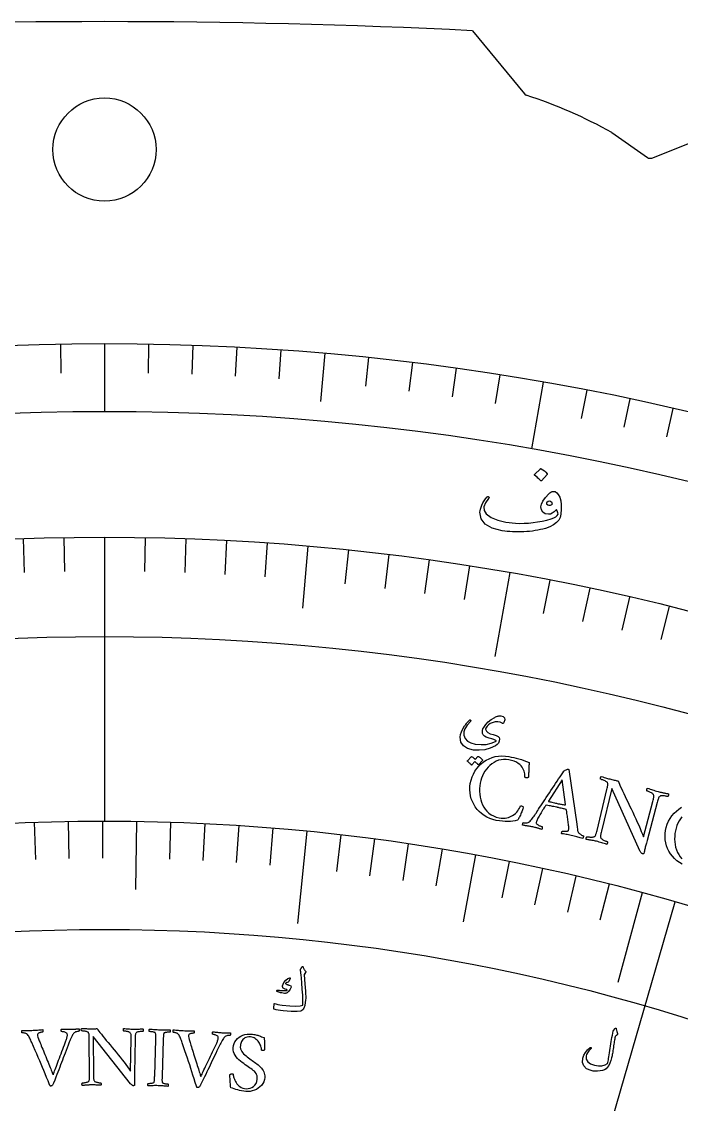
# Model space of a CAD drawing. Header units: millimetres. Extents: x -83 to 83, y -82 to 91.
# Drawn here: x -2.65 to 18.46, y 56.53 to 91.14 of the extents above; entities that cross this region are included whole.
import ezdxf

# ---------------------------------------------------------------- set-up
doc = ezdxf.new("R2010")
doc.units = ezdxf.units.MM
for name, color, linetype in [('CUT_INNER', 6, 'Continuous'), ('CUT_OUTER', 1, 'Continuous'), ('ENGRAVE', 7, 'Continuous'), ('ENGRAVE_FINE', 8, 'Continuous'), ('TEXT', 5, 'Continuous')]:
    doc.layers.add(name, color=color, linetype=linetype)

msp = doc.modelspace()

# ---------------------------------------------------------------- linework, layer by layer
at = {"layer": 'CUT_INNER'}
msp.add_circle((0, 87.0531), 1.65, dxfattribs=at)
at = {"layer": 'CUT_OUTER'}
for points in [[(11.7702, 90.8529), (11.7726, 90.8503), (13.4353, 88.83)], [(16.2358, 87.5939), (17.3724, 86.7985)], [(17.5141, 86.7822), (19.2448, 87.4743), (19.2481, 87.4754)]]:
    msp.add_lwpolyline(points, dxfattribs=at)
for centre, radius, start, end in [((0.0111, -148.9146), 240.0557, 87.19226, 92.807739), ((13.5511, 88.9254), 0.15, 219.45468, 246.50393), ((8.9276, 74.5458), 14.9554, 60.74688, 72.23231), ((17.4584, 86.9214), 0.15, 235.0185, 291.7969)]:
    msp.add_arc(centre, radius, start, end, dxfattribs=at)
at = {"layer": 'ENGRAVE'}
for points in [[(0, 80.85), (0, 78.6844)], [(7.0465, 80.5423), (6.9117, 79.0014)], [(14.0395, 79.6217), (13.6634, 77.489)], [(0, 74.6625), (0, 65.5875)], [(6.5073, 74.3784), (6.3333, 72.3895)], [(12.965, 73.5282), (12.4922, 70.8471)], [(1.0242, 65.5795), (0.9902, 63.4018)], [(6.471, 65.2675), (6.178, 62.312)], [(11.8745, 64.5036), (11.4802, 62.3616)], [(18.2508, 62.9971), (15.4959, 53.4881)], [(17.1987, 63.2924), (16.4198, 60.4263)]]:
    msp.add_lwpolyline(points, dxfattribs=at)
for radius in [80.85, 80.85, 78.6844, 74.6625, 74.6625, 71.4862, 65.5875, 65.5875, 62.1225]:
    msp.add_circle((0, 0), radius, dxfattribs=at)
at = {"layer": 'ENGRAVE_FINE'}
for points in [[(-1.411, 80.8377), (-1.3948, 79.9097)], [(1.411, 80.8377), (1.3948, 79.9097)], [(2.8216, 80.8007), (2.7892, 79.8732)], [(4.2314, 80.7392), (4.1828, 79.8123)], [(5.6398, 80.6531), (5.5751, 79.7272)], [(8.4511, 80.4071), (8.3541, 79.4841)], [(9.8531, 80.2474), (9.74, 79.3261)], [(11.2521, 80.0632), (11.123, 79.1441)], [(12.6477, 79.8546), (12.5025, 78.9379)], [(15.4269, 79.3646), (15.2498, 78.4535)], [(16.8097, 79.0832), (16.6167, 78.1754)], [(18.1873, 78.7778), (17.9785, 77.8735)], [(-2.6057, 74.617), (-2.5677, 73.5287)], [(-1.303, 74.6511), (-1.284, 73.5623)], [(1.303, 74.6511), (1.284, 73.5623)], [(2.6057, 74.617), (2.5677, 73.5287)], [(3.9075, 74.5602), (3.8505, 73.4727)], [(5.2082, 74.4806), (5.1322, 73.3943)], [(7.8044, 74.2535), (7.6905, 73.1705)], [(9.0991, 74.106), (8.9664, 73.0251)], [(10.391, 73.9359), (10.2395, 72.8575)], [(11.6798, 73.7433), (11.5094, 72.6677)], [(14.2463, 73.2907), (14.0385, 72.2217)], [(15.5232, 73.0309), (15.2968, 71.9657)], [(16.7954, 72.7489), (16.5504, 71.6878)], [(18.0625, 72.4447), (17.799, 71.3881)], [(-2.2494, 65.5489), (-2.2087, 64.3616)], [(-1.1584, 65.5773), (-1.1374, 64.3895)], [(-0.0671, 65.5875), (-0.0659, 64.3995)], [(2.1153, 65.5534), (2.077, 64.366)], [(3.2058, 65.5091), (3.1477, 64.3225)], [(4.2954, 65.4467), (4.2176, 64.2612)], [(5.3839, 65.3662), (5.2864, 64.1822)], [(7.5563, 65.1508), (7.4194, 63.9707)], [(8.6396, 65.016), (8.4831, 63.8383)], [(9.7206, 64.8632), (9.5445, 63.6883)], [(10.799, 64.6924), (10.6034, 63.5206)], [(12.9469, 64.297), (12.7124, 63.1323)], [(14.0157, 64.0725), (13.7619, 62.9119)], [(15.0808, 63.8302), (14.8077, 62.674)], [(16.1419, 63.5701), (15.8495, 62.4187)]]:
    msp.add_lwpolyline(points, dxfattribs=at)
at = {"layer": 'TEXT'}
for points in [[(13.9445, 76.8496), (13.9489, 76.8526), (13.9546, 76.8538), (13.9615, 76.8533), (13.9696, 76.8511), (14.0235, 76.8174), (14.0731, 76.7791), (14.1184, 76.7364), (14.1593, 76.689), (14.1629, 76.6823), (14.1639, 76.6761), (14.1622, 76.6703), (14.158, 76.665), (13.9769, 76.468), (13.9707, 76.4636), (13.9637, 76.4636), (13.9561, 76.4678), (13.9476, 76.4764), (13.9403, 76.4838), (13.9287, 76.495), (13.9127, 76.51), (13.8925, 76.5288), (13.8676, 76.5515), (13.8375, 76.5781), (13.8024, 76.6087), (13.7622, 76.6432), (13.757, 76.6487), (13.7548, 76.6536), (13.7556, 76.658), (13.7594, 76.6619)], [(14.3559, 76.1248), (14.4158, 76.1178), (14.4702, 76.0842), (14.5192, 76.0238), (14.5625, 75.9368), (14.5951, 75.8281), (14.6117, 75.7027), (14.6123, 75.5607), (14.5971, 75.402), (14.5878, 75.3452), (14.5738, 75.2934), (14.555, 75.2467), (14.5316, 75.2052), (14.4622, 75.1265), (14.368, 75.0568), (14.2492, 74.9958), (14.1059, 74.9435), (14.0265, 74.9215), (13.9452, 74.9019), (13.8619, 74.8847), (13.7767, 74.8698), (13.6893, 74.8574), (13.5997, 74.8473), (13.5077, 74.8396), (13.4133, 74.8343), (13.3191, 74.8312), (13.2272, 74.83), (13.1379, 74.8307), (13.0509, 74.8333), (12.9663, 74.8381), (12.8837, 74.8453), (12.8033, 74.8549), (12.7249, 74.8668), (12.4035, 74.9481), (12.1778, 75.0732), (12.0477, 75.2431), (12.0134, 75.4582), (12.0189, 75.5059), (12.0303, 75.5596), (12.0475, 75.6191), (12.0705, 75.6845), (12.1024, 75.7552), (12.1418, 75.8225), (12.1886, 75.8863), (12.2428, 75.9466), (12.2506, 75.9533), (12.259, 75.9576), (12.2682, 75.9595), (12.2782, 75.959), (12.2875, 75.9562), (12.2944, 75.9511), (12.2991, 75.9438), (12.3015, 75.9341), (12.3018, 75.9239), (12.2999, 75.9148), (12.2959, 75.9067), (12.2899, 75.8998), (12.1849, 75.7563), (12.1369, 75.6271), (12.1456, 75.5121), (12.2108, 75.4114), (12.3707, 75.2913), (12.5806, 75.201), (12.8408, 75.14), (13.1515, 75.1078), (13.2896, 75.1035), (13.4291, 75.1056), (13.57, 75.1139), (13.7124, 75.1286), (13.8561, 75.1496), (14.0009, 75.1769), (14.147, 75.2106), (14.2942, 75.2506), (14.3739, 75.2781), (14.4367, 75.3122), (14.4825, 75.3529), (14.5114, 75.4003), (14.5079, 75.4374), (14.4979, 75.4727), (14.4815, 75.5062), (14.4586, 75.5379), (14.4555, 75.5398), (14.4511, 75.5386), (14.4453, 75.5342), (14.4381, 75.5267), (14.3829, 75.467), (14.3259, 75.4252), (14.2669, 75.4011), (14.206, 75.3947), (14.1004, 75.4131), (14.0249, 75.459), (13.9796, 75.5325), (13.9645, 75.6338), (13.9806, 75.7178), (14.0278, 75.8154), (14.1063, 75.9264), (14.2162, 76.0509), (14.2491, 76.0806), (14.2834, 76.1028), (14.319, 76.1175), (14.3559, 76.1248)], [(14.3104, 75.7057), (14.3238, 75.7168), (14.3294, 75.7294), (14.3273, 75.7434), (14.3174, 75.7589), (14.2733, 75.8003), (14.2304, 75.8163), (14.1889, 75.807), (14.1489, 75.7724), (14.1423, 75.7608), (14.1393, 75.7499), (14.1399, 75.74), (14.1441, 75.7308), (14.1806, 75.6971), (14.2204, 75.6817), (14.2637, 75.6845), (14.3104, 75.7057)], [(12.7191, 68.713), (12.6577, 68.7469), (12.5848, 68.7612), (12.5005, 68.7558), (12.4049, 68.7309), (12.3419, 68.7019), (12.2869, 68.6636), (12.24, 68.616), (12.2011, 68.5592), (12.1962, 68.5473), (12.1936, 68.5345), (12.1935, 68.5207), (12.1958, 68.506), (12.2201, 68.4572), (12.2679, 68.4151), (12.3391, 68.3796), (12.4339, 68.3507), (12.5275, 68.3231), (12.5934, 68.2918), (12.6316, 68.257), (12.6421, 68.2187), (12.6304, 68.1449), (12.6039, 68.082), (12.5626, 68.0303), (12.5066, 67.9895), (12.3391, 67.9143), (12.1671, 67.8674), (11.9904, 67.8488), (11.8089, 67.8584), (11.6171, 67.9055), (11.4818, 67.9893), (11.4028, 68.1101), (11.3802, 68.2681), (11.3912, 68.351), (11.4179, 68.4384), (11.4605, 68.5305), (11.5189, 68.6272), (11.5381, 68.6536), (11.5575, 68.6789), (11.5771, 68.7032), (11.5969, 68.7263), (11.6171, 68.7485), (11.6378, 68.7698), (11.659, 68.7903), (11.6807, 68.8098), (11.6919, 68.8175), (11.7011, 68.8199), (11.7084, 68.8168), (11.7138, 68.8084), (11.7159, 68.7986), (11.7152, 68.7894), (11.7118, 68.7806), (11.7056, 68.7723), (11.5997, 68.6526), (11.5302, 68.5401), (11.4968, 68.4351), (11.4992, 68.3376), (11.5414, 68.2281), (11.616, 68.1432), (11.7229, 68.0828), (11.8623, 68.0467), (12.046, 68.0294), (12.2157, 68.0377), (12.3717, 68.0719), (12.5142, 68.1319), (12.5231, 68.1376), (12.5273, 68.1441), (12.5267, 68.1515), (12.5213, 68.1598), (12.4968, 68.1778), (12.4521, 68.1975), (12.3872, 68.2186), (12.302, 68.2413), (12.216, 68.268), (12.1525, 68.3004), (12.1115, 68.3386), (12.093, 68.3827), (12.0894, 68.4314), (12.0947, 68.4808), (12.109, 68.5309), (12.1323, 68.5818), (12.196, 68.6786), (12.2757, 68.7639), (12.3715, 68.8377), (12.4835, 68.8999), (12.5129, 68.9141), (12.5411, 68.9259), (12.5681, 68.9353), (12.5938, 68.9423), (12.6183, 68.9471), (12.6413, 68.9498), (12.6629, 68.9504), (12.6831, 68.9489), (12.7591, 68.9274), (12.8002, 68.885), (12.8065, 68.8217), (12.778, 68.7375), (12.7643, 68.7159), (12.75, 68.7047), (12.7349, 68.7037), (12.7191, 68.713)], [(11.9472, 67.651), (11.9501, 67.6531), (11.9539, 67.654), (11.9584, 67.6537), (11.9638, 67.6523), (11.9821, 67.6414), (11.9996, 67.6298), (12.0163, 67.6176), (12.0323, 67.6047), (12.0476, 67.5911), (12.0624, 67.5765), (12.0766, 67.5609), (12.0902, 67.5444), (12.0926, 67.5397), (12.0932, 67.5351), (12.092, 67.5305), (12.089, 67.5259), (11.9664, 67.3896), (11.9635, 67.388), (11.9596, 67.3887), (11.9549, 67.3916), (11.9493, 67.3968), (11.9456, 67.4013), (11.9395, 67.4076), (11.9308, 67.4159), (11.9197, 67.426), (11.906, 67.4381), (11.8896, 67.4523), (11.8705, 67.4688), (11.8487, 67.4874), (11.7525, 67.3815), (11.7484, 67.3784), (11.7438, 67.3783), (11.7386, 67.3811), (11.733, 67.3869), (11.7281, 67.3919), (11.7204, 67.3995), (11.7098, 67.4097), (11.6963, 67.4224), (11.6797, 67.4378), (11.6597, 67.4558), (11.6363, 67.4765), (11.6095, 67.4998), (11.6069, 67.5034), (11.6061, 67.5066), (11.607, 67.5096), (11.6096, 67.5123), (11.7325, 67.6429), (11.7354, 67.6449), (11.7391, 67.6459), (11.7437, 67.6456), (11.7491, 67.6441), (11.7648, 67.6357), (11.7799, 67.6266), (11.7943, 67.6166), (11.808, 67.6058), (11.8211, 67.5943), (11.8336, 67.5823), (11.8455, 67.5698), (11.8568, 67.5567)], [(12.9381, 67.649), (13.0152, 67.6334), (13.0936, 67.6158), (13.1736, 67.5963), (13.255, 67.5747), (13.3371, 67.5505), (13.4191, 67.5229), (13.5011, 67.4921), (13.583, 67.4579), (13.5829, 67.4538), (13.5825, 67.4414), (13.582, 67.4208), (13.5812, 67.392), (13.5802, 67.3577), (13.5788, 67.3206), (13.577, 67.2808), (13.5749, 67.2382), (13.5727, 67.1952), (13.5707, 67.1542), (13.5688, 67.1152), (13.5672, 67.0782), (13.5657, 67.0459), (13.5642, 67.0211), (13.5629, 67.0037), (13.5616, 66.9937), (13.5603, 66.9875), (13.5559, 66.9819), (13.5484, 66.977), (13.5377, 66.9727), (13.5254, 66.9695), (13.513, 66.968), (13.5005, 66.9681), (13.488, 66.9698), (13.4775, 66.9725), (13.468, 66.9763), (13.4595, 66.981), (13.4521, 66.9867), (13.4517, 67.007), (13.4502, 67.0323), (13.4474, 67.0628), (13.4433, 67.0983), (13.4364, 67.1372), (13.4248, 67.1779), (13.4086, 67.2203), (13.3879, 67.2644), (13.361, 67.3086), (13.3266, 67.3512), (13.2847, 67.3923), (13.2352, 67.4318), (13.1765, 67.468), (13.1068, 67.4992), (13.0263, 67.5253), (12.935, 67.5464), (12.8504, 67.5576), (12.7679, 67.5585), (12.6876, 67.5489), (12.6096, 67.529), (12.5345, 67.5001), (12.4633, 67.4636), (12.3959, 67.4194), (12.3323, 67.3677), (12.2733, 67.3099), (12.2197, 67.2474), (12.1714, 67.1803), (12.1285, 67.1086), (12.0915, 67.0339), (12.0611, 66.9579), (12.0371, 66.8805), (12.0196, 66.8017), (12.0067, 66.7127), (12, 66.6234), (11.9995, 66.5338), (12.0051, 66.4438), (12.0173, 66.3552), (12.0364, 66.2696), (12.0623, 66.1869), (12.0951, 66.1072), (12.1351, 66.0319), (12.1824, 65.9624), (12.2371, 65.8987), (12.2991, 65.8408), (12.369, 65.7904), (12.4471, 65.7489), (12.5334, 65.7165), (12.6281, 65.6931), (12.6954, 65.6829), (12.7586, 65.6791), (12.8177, 65.6817), (12.8726, 65.6908), (12.9237, 65.7043), (12.9711, 65.7206), (13.0149, 65.7396), (13.055, 65.7613), (13.105, 65.7946), (13.1493, 65.8313), (13.1879, 65.8717), (13.2209, 65.9155), (13.2491, 65.9599), (13.2737, 66.0018), (13.2945, 66.0412), (13.3116, 66.0782), (13.3376, 66.0737), (13.3614, 66.0649), (13.3832, 66.0516), (13.4028, 66.0339), (13.3994, 66.0204), (13.3935, 66.0018), (13.3851, 65.9781), (13.3743, 65.9492), (13.3619, 65.9171), (13.3486, 65.8837), (13.3344, 65.8491), (13.3194, 65.8133), (13.304, 65.7779), (13.2887, 65.7448), (13.2734, 65.7138), (13.2581, 65.6851), (13.2437, 65.6602), (13.2307, 65.6406), (13.2192, 65.6263), (13.2092, 65.6175), (13.139, 65.5982), (13.0654, 65.5841), (12.9886, 65.5749), (12.9083, 65.5708), (12.8235, 65.5719), (12.7331, 65.5784), (12.6369, 65.5904), (12.535, 65.6077), (12.4272, 65.6334), (12.3259, 65.6679), (12.231, 65.7113), (12.1425, 65.7636), (12.0609, 65.8235), (11.9869, 65.8895), (11.9205, 65.9617), (11.8617, 66.0401), (11.8109, 66.1234), (11.7687, 66.2103), (11.735, 66.3009), (11.7099, 66.3952), (11.6938, 66.492), (11.6874, 66.5901), (11.6906, 66.6895), (11.7035, 66.7902), (11.7269, 66.8953), (11.7593, 66.9955), (11.8009, 67.0905), (11.8516, 67.1806), (11.9104, 67.2648), (11.976, 67.3423), (12.0486, 67.4131), (12.128, 67.4772), (12.2136, 67.5333), (12.3043, 67.5801), (12.4003, 67.6175), (12.5015, 67.6457), (12.6066, 67.6635), (12.7145, 67.67), (12.825, 67.6652), (12.9381, 67.649)], [(13.7904, 65.8149), (13.7932, 65.8193), (13.8017, 65.8324), (13.8159, 65.8542), (13.8357, 65.8847), (13.8603, 65.9227), (13.889, 65.9669), (13.9216, 66.0174), (13.9581, 66.0741), (13.998, 66.1356), (14.0405, 66.2003), (14.0855, 66.2684), (14.1331, 66.3397), (14.1823, 66.4132), (14.2321, 66.4878), (14.2823, 66.5634), (14.3331, 66.6402), (14.3836, 66.7167), (14.4333, 66.7915), (14.4821, 66.8647), (14.53, 66.9362), (14.5761, 67.0048), (14.6195, 67.0691), (14.6602, 67.1291), (14.6981, 67.1848), (14.7091, 67.1958), (14.724, 67.2067), (14.7428, 67.2176), (14.7656, 67.2284), (14.7886, 67.2375), (14.8082, 67.2433), (14.8244, 67.2458), (14.8371, 67.2451), (14.84, 67.2443), (14.8422, 67.2435), (14.8437, 67.2427), (14.8447, 67.2418), (14.8456, 67.2407), (14.847, 67.2392), (14.849, 67.2375), (14.8516, 67.2354), (15.1079, 65.4828), (15.1197, 65.3963), (15.1288, 65.3317), (15.1353, 65.2887), (15.139, 65.2675), (15.1447, 65.2489), (15.1543, 65.2307), (15.1678, 65.2127), (15.1852, 65.195), (15.2047, 65.1784), (15.2246, 65.1635), (15.245, 65.1503), (15.2657, 65.1388), (15.2848, 65.1294), (15.3001, 65.1222), (15.3118, 65.1173), (15.3198, 65.1147), (15.3229, 65.1047), (15.3235, 65.0931), (15.3218, 65.0798), (15.3177, 65.0648), (15.3127, 65.0506), (15.3086, 65.0397), (15.3051, 65.0321), (15.3025, 65.0277), (15.26, 65.0408), (15.2198, 65.0532), (15.1818, 65.0648), (15.1461, 65.0757), (15.1097, 65.0863), (15.0697, 65.0971), (15.0261, 65.1081), (14.9789, 65.1192), (14.9291, 65.1304), (14.8834, 65.1399), (14.8421, 65.1478), (14.805, 65.1541), (14.7678, 65.16), (14.7261, 65.1667), (14.6801, 65.1742), (14.6295, 65.1824), (14.6259, 65.1909), (14.6245, 65.2014), (14.6254, 65.2138), (14.6285, 65.2281), (14.6331, 65.242), (14.6386, 65.2534), (14.6449, 65.2621), (14.652, 65.2682), (14.6679, 65.2654), (14.6879, 65.263), (14.712, 65.2611), (14.7403, 65.2597), (14.7685, 65.2595), (14.7922, 65.2613), (14.8116, 65.2652), (14.8267, 65.271), (14.8337, 65.2771), (14.8397, 65.2859), (14.8448, 65.2973), (14.8488, 65.3114), (14.8512, 65.328), (14.8523, 65.35), (14.852, 65.3774), (14.8502, 65.4102), (14.8473, 65.4468), (14.8436, 65.486), (14.8389, 65.5275), (14.8334, 65.5715), (14.8273, 65.6164), (14.8211, 65.6607), (14.8148, 65.7044), (14.8083, 65.7476), (14.802, 65.7886), (14.7963, 65.8258), (14.7911, 65.8592), (14.7864, 65.8888), (14.7826, 65.9131), (14.7799, 65.9305), (14.7783, 65.9409), (14.7777, 65.9443), (14.7774, 65.9448), (14.7765, 65.9462), (14.775, 65.9486), (14.7729, 65.9519), (14.7704, 65.9553), (14.7678, 65.9579), (14.7649, 65.9598), (14.7619, 65.9609), (14.7376, 65.9677), (14.7105, 65.9748), (14.6806, 65.982), (14.6479, 65.9895), (14.6144, 65.9969), (14.582, 66.0041), (14.5508, 66.011), (14.5208, 66.0176), (14.513, 66.0193), (14.5053, 66.021), (14.4975, 66.0227), (14.4897, 66.0244), (14.4822, 66.0261), (14.475, 66.0276), (14.4682, 66.0291), (14.4618, 66.0305), (14.417, 66.0402), (14.3756, 66.049), (14.3377, 66.0567), (14.3032, 66.0635), (14.2681, 66.0699), (14.2281, 66.0768), (14.1834, 66.0841), (14.1339, 66.0918), (14.1321, 66.0919), (14.1298, 66.0915), (14.1269, 66.0905), (14.1236, 66.0891), (14.1204, 66.0877), (14.1182, 66.0866), (14.1168, 66.086), (14.1164, 66.0858), (14.1141, 66.0823), (14.1073, 66.0716), (14.0959, 66.0538), (14.0799, 66.0288), (14.0608, 65.999), (14.0399, 65.9665), (14.0172, 65.9314), (13.9928, 65.8936), (13.9681, 65.855), (13.9447, 65.8176), (13.9226, 65.7813), (13.9018, 65.7461), (13.8813, 65.7116), (13.8639, 65.6797), (13.8498, 65.6503), (13.8388, 65.6235), (13.8302, 65.5992), (13.8231, 65.5775), (13.8175, 65.5582), (13.8135, 65.5415), (13.813, 65.5247), (13.8189, 65.5083), (13.8312, 65.4925), (13.8497, 65.4772), (13.8718, 65.4629), (13.8946, 65.4502), (13.9182, 65.4393), (13.9425, 65.4299), (13.9649, 65.4223), (13.9827, 65.4165), (13.9958, 65.4125), (14.0042, 65.4103), (14.0061, 65.4049), (14.0069, 65.3964), (14.0066, 65.3846), (14.0052, 65.3696), (14.0029, 65.3542), (13.9999, 65.3412), (13.9962, 65.3305), (13.9918, 65.3223), (13.964, 65.3298), (13.9384, 65.3369), (13.9148, 65.3436), (13.8934, 65.3497), (13.873, 65.3557), (13.8526, 65.3616), (13.8322, 65.3676), (13.8118, 65.3735), (13.7897, 65.3796), (13.7642, 65.386), (13.7355, 65.3926), (13.7033, 65.3996), (13.6708, 65.4062), (13.6409, 65.4118), (13.6137, 65.4165), (13.589, 65.4202), (13.5656, 65.4234), (13.5422, 65.4266), (13.5189, 65.4299), (13.4955, 65.4331), (13.4706, 65.4366), (13.4426, 65.4407), (13.4115, 65.4455), (13.3774, 65.4509), (13.3756, 65.4562), (13.3754, 65.4646), (13.3765, 65.4762), (13.3791, 65.4909), (13.3826, 65.506), (13.3865, 65.5189), (13.3906, 65.5295), (13.3951, 65.5377), (13.4116, 65.5353), (13.4332, 65.5336), (13.4599, 65.5326), (13.4919, 65.5324), (13.5239, 65.5342), (13.5507, 65.5393), (13.5724, 65.5476), (13.589, 65.5593), (13.6175, 65.585), (13.6447, 65.6128), (13.6705, 65.6427), (13.695, 65.6747), (13.7188, 65.7082), (13.7426, 65.7428), (13.7665, 65.7784), (13.7904, 65.8149)], [(14.6466, 66.9043), (14.2086, 66.228), (14.2086, 66.2276), (14.2087, 66.2264), (14.2087, 66.2243), (14.2088, 66.2215), (14.2091, 66.2186), (14.2098, 66.2164), (14.2108, 66.215), (14.2122, 66.2143), (14.2429, 66.2062), (14.2765, 66.1976), (14.3131, 66.1886), (14.3527, 66.1791), (14.3917, 66.1699), (14.4267, 66.1618), (14.4576, 66.1548), (14.4845, 66.1488), (14.5194, 66.1413), (14.5526, 66.1346), (14.5842, 66.1287), (14.6141, 66.1235), (14.6439, 66.1185), (14.675, 66.1133), (14.7075, 66.1077), (14.7413, 66.1018), (14.7442, 66.1016), (14.7468, 66.1026), (14.7489, 66.1046), (14.7508, 66.1077), (14.7522, 66.111), (14.7532, 66.1133), (14.7538, 66.1147), (14.754, 66.1151)], [(16.2006, 66.9231), (16.2349, 66.9148), (16.2689, 66.9066), (16.3025, 66.8984), (16.3357, 66.8903), (16.3666, 66.8829), (16.3933, 66.877), (16.4157, 66.8725), (16.4339, 66.8695), (16.4514, 66.8238), (16.4741, 66.7691), (16.502, 66.7053), (16.5351, 66.6325), (16.5723, 66.5523), (16.6125, 66.4667), (16.6558, 66.3756), (16.7021, 66.2789), (16.7503, 66.1787), (16.799, 66.0768), (16.8484, 65.9732), (16.8984, 65.8679), (16.9481, 65.7623), (16.9966, 65.6575), (17.0438, 65.5535), (17.0899, 65.4504), (17.1335, 65.3503), (17.1733, 65.2554), (17.2095, 65.1657), (17.242, 65.0813), (17.5421, 66.214), (17.5518, 66.2517), (17.5601, 66.2853), (17.5669, 66.3149), (17.5722, 66.3403), (17.5752, 66.3635), (17.5752, 66.3862), (17.5721, 66.4085), (17.566, 66.4304), (17.561, 66.4398), (17.5512, 66.4503), (17.5367, 66.4618), (17.5175, 66.4743), (17.4955, 66.4871), (17.4727, 66.4992), (17.4491, 66.5107), (17.4247, 66.5216), (17.4014, 66.5313), (17.3813, 66.5391), (17.3641, 66.5451), (17.3501, 66.5493), (17.3469, 66.5592), (17.346, 66.5704), (17.3473, 66.5829), (17.3507, 66.5966), (17.3551, 66.6098), (17.3592, 66.621), (17.3629, 66.6299), (17.3662, 66.6367), (17.4105, 66.6234), (17.4533, 66.6103), (17.4948, 66.5973), (17.5348, 66.5844), (17.5754, 66.5715), (17.6187, 66.5585), (17.6647, 66.5454), (17.7134, 66.5322), (17.7477, 66.5231), (17.7787, 66.5151), (17.8065, 66.5082), (17.831, 66.5024), (17.8541, 66.4971), (17.8776, 66.4919), (17.9015, 66.4868), (17.9259, 66.4818), (17.9518, 66.4764), (17.9803, 66.4704), (18.0112, 66.4636), (18.0447, 66.4562), (18.0458, 66.4485), (18.046, 66.4394), (18.0455, 66.4289), (18.0441, 66.417), (18.0414, 66.4046), (18.0367, 66.3927), (18.0301, 66.3814), (18.0215, 66.3706), (18.0098, 66.3734), (17.9934, 66.3766), (17.9723, 66.3803), (17.9465, 66.3844), (17.9186, 66.3881), (17.8909, 66.3908), (17.8636, 66.3923), (17.8367, 66.3927), (17.8121, 66.3916), (17.7921, 66.3886), (17.7766, 66.3839), (17.7657, 66.3773), (17.7513, 66.3625), (17.7389, 66.3459), (17.7286, 66.3276), (17.7203, 66.3074), (17.7125, 66.2837), (17.7036, 66.2545), (17.6938, 66.2199), (17.6828, 66.1798), (17.3583, 64.9651), (17.3472, 64.9236), (17.3368, 64.8848), (17.3272, 64.8487), (17.3182, 64.8152), (17.3098, 64.7833), (17.3017, 64.752), (17.294, 64.7212), (17.2866, 64.6909), (17.2792, 64.6596), (17.2713, 64.6257), (17.2629, 64.5894), (17.254, 64.5504), (17.2502, 64.5455), (17.2453, 64.5421), (17.2391, 64.5403), (17.2317, 64.54), (17.2243, 64.5405), (17.2182, 64.5412), (17.2133, 64.5418), (17.2097, 64.5426), (17.2028, 64.5455), (17.1944, 64.5508), (17.1844, 64.5586), (17.1728, 64.5688), (17.1605, 64.5819), (17.1485, 64.5982), (17.1367, 64.6177), (17.1252, 64.6404), (16.2313, 66.6256), (15.8985, 65.2595), (15.8896, 65.2216), (15.8823, 65.188), (15.8767, 65.1587), (15.8727, 65.1337), (15.8707, 65.1111), (15.8711, 65.0889), (15.8738, 65.0672), (15.8788, 65.0459), (15.8837, 65.0366), (15.8931, 65.0265), (15.9069, 65.0155), (15.9251, 65.0036), (15.946, 64.9914), (15.9678, 64.9796), (15.9905, 64.9682), (16.0141, 64.9572), (16.0367, 64.9474), (16.0563, 64.9395), (16.0729, 64.9335), (16.0866, 64.9295), (16.0898, 64.9198), (16.0912, 64.9088), (16.0906, 64.8967), (16.0881, 64.8835), (16.0845, 64.8705), (16.0805, 64.8593), (16.0761, 64.8497), (16.0714, 64.842), (16.0287, 64.8557), (15.9875, 64.8688), (15.9477, 64.8813), (15.9094, 64.8933), (15.8705, 64.905), (15.8287, 64.9167), (15.7841, 64.9285), (15.7367, 64.9403), (15.7043, 64.9479), (15.6743, 64.9545), (15.6467, 64.9602), (15.6215, 64.9648), (15.5977, 64.9689), (15.5742, 64.9729), (15.5511, 64.9768), (15.5285, 64.9806), (15.5043, 64.9848), (15.477, 64.9897), (15.4463, 64.9953), (15.4125, 65.0017), (15.4113, 65.0093), (15.4108, 65.0184), (15.4111, 65.0289), (15.4121, 65.0409), (15.4144, 65.0533), (15.4187, 65.0653), (15.4248, 65.0769), (15.4329, 65.088), (15.4443, 65.0858), (15.4601, 65.0836), (15.4804, 65.0813), (15.5051, 65.079), (15.532, 65.077), (15.5589, 65.0759), (15.5858, 65.0756), (15.6127, 65.0761), (15.6371, 65.0778), (15.6564, 65.0814), (15.6708, 65.0868), (15.6801, 65.0941), (15.6939, 65.1091), (15.7059, 65.1257), (15.716, 65.1437), (15.7243, 65.1632), (15.732, 65.1863), (15.7405, 65.2151), (15.7497, 65.2496), (15.7597, 65.2899), (16.0748, 66.5952), (16.0842, 66.6356), (16.0918, 66.6709), (16.0975, 66.7008), (16.1013, 66.7256), (16.1029, 66.7474), (16.1021, 66.7686), (16.0989, 66.7891), (16.0932, 66.809), (16.088, 66.8197), (16.0773, 66.8311), (16.0613, 66.8432), (16.0397, 66.856), (16.0153, 66.8687), (15.9904, 66.8805), (15.965, 66.8913), (15.9392, 66.9012), (15.9153, 66.9098), (15.8955, 66.9165), (15.8799, 66.9214), (15.8684, 66.9246), (15.866, 66.9382), (15.8656, 66.9513), (15.8671, 66.9639), (15.8706, 66.9761), (15.8752, 66.9873), (15.8797, 66.9968), (15.8843, 67.0046), (15.8889, 67.0109), (15.9394, 66.9971), (15.9848, 66.9844), (16.0251, 66.9726), (16.0601, 66.9619), (16.0933, 66.9518), (16.1277, 66.942), (16.1635, 66.9324), (16.2006, 66.9231)], [(6.3519, 60.9226), (6.3605, 60.9016), (6.3696, 60.8816), (6.3793, 60.8626), (6.3895, 60.8446), (6.4005, 60.8276), (6.4122, 60.8116), (6.4248, 60.7965), (6.4382, 60.7824), (6.4431, 60.7747), (6.4441, 60.7663), (6.4412, 60.7571), (6.4345, 60.7472), (6.3947, 60.6952), (6.3908, 60.6895), (6.3879, 60.6846), (6.3861, 60.6806), (6.3853, 60.6774), (6.4003, 60.5239), (6.4127, 60.3853), (6.4226, 60.2616), (6.4299, 60.1528), (6.4347, 60.0591), (6.4369, 59.9804), (6.4364, 59.917), (6.4333, 59.8686), (6.4236, 59.7779), (6.4188, 59.7493), (6.4127, 59.7207), (6.4052, 59.6922), (6.3963, 59.6637), (6.3859, 59.6352), (6.3739, 59.6068), (6.3602, 59.5785), (6.345, 59.5502), (6.2848, 59.5122), (6.1593, 59.4953), (5.9686, 59.4989), (5.7125, 59.5225), (5.6328, 59.5329), (5.5592, 59.5445), (5.4918, 59.5573), (5.4305, 59.5713), (5.4251, 59.5743), (5.4214, 59.5783), (5.4194, 59.5832), (5.4191, 59.5892), (5.42, 59.6178), (5.421, 59.6438), (5.4222, 59.6672), (5.4234, 59.688), (5.4248, 59.7064), (5.4264, 59.7228), (5.4281, 59.737), (5.4299, 59.7491), (5.4313, 59.7559), (5.4341, 59.7595), (5.4382, 59.7599), (5.4437, 59.7572), (5.4858, 59.7401), (5.5406, 59.7254), (5.6083, 59.7129), (5.6887, 59.7026), (5.9296, 59.6792), (6.1192, 59.6717), (6.2576, 59.6804), (6.3447, 59.7057), (6.3506, 59.7621), (6.35, 59.8658), (6.3429, 60.0168), (6.3291, 60.215), (6.3134, 60.4137), (6.3008, 60.5641), (6.2913, 60.6661), (6.2851, 60.7197), (6.283, 60.7345), (6.281, 60.7482), (6.2791, 60.7611), (6.2773, 60.773), (6.2757, 60.7838), (6.2742, 60.7934), (6.2728, 60.8019), (6.2716, 60.8091), (6.2699, 60.8249), (6.2709, 60.8396), (6.2747, 60.8534), (6.2813, 60.8662), (6.3244, 60.9329), (6.3278, 60.9374), (6.3313, 60.9401), (6.3349, 60.9413), (6.3386, 60.9408), (6.3428, 60.9379), (6.3464, 60.9339), (6.3495, 60.9288), (6.3519, 60.9226)], [(5.9347, 60.5753), (5.9382, 60.5745), (5.9411, 60.5728), (5.9435, 60.5702), (5.9452, 60.5668), (5.9457, 60.5638), (5.9456, 60.5606), (5.945, 60.5573), (5.944, 60.5538), (5.895, 60.4594), (5.8892, 60.4499), (5.8835, 60.4427), (5.8777, 60.4379), (5.8719, 60.4354), (5.8477, 60.4311), (5.8269, 60.4243), (5.8094, 60.4151), (5.7951, 60.4035), (5.7919, 60.397), (5.7947, 60.3895), (5.8036, 60.381), (5.8185, 60.3713), (5.8286, 60.3667), (5.8391, 60.3623), (5.8499, 60.3581), (5.8612, 60.3541), (5.8729, 60.3503), (5.8852, 60.3466), (5.8981, 60.3431), (5.9117, 60.3398), (5.9571, 60.3156), (5.9683, 60.2739), (5.9453, 60.2147), (5.8881, 60.1381), (5.8655, 60.1159), (5.8439, 60.0989), (5.8233, 60.0872), (5.8036, 60.0808), (5.7825, 60.0785), (5.7537, 60.0795), (5.7173, 60.0838), (5.6732, 60.0914), (5.6507, 60.0957), (5.6294, 60.1007), (5.6094, 60.1061), (5.5906, 60.1122), (5.573, 60.1185), (5.5565, 60.1247), (5.5413, 60.1308), (5.5271, 60.1368), (5.5186, 60.1426), (5.5127, 60.1489), (5.5095, 60.1556), (5.5089, 60.1628), (5.5107, 60.17), (5.5147, 60.1749), (5.5208, 60.1775), (5.529, 60.1778), (5.5552, 60.1771), (5.5848, 60.1759), (5.6179, 60.1741), (5.6544, 60.1717), (5.7226, 60.1673), (5.7761, 60.1663), (5.8149, 60.1687), (5.839, 60.1747), (5.8423, 60.1766), (5.8442, 60.1793), (5.8448, 60.1829), (5.844, 60.1873), (5.8426, 60.1901), (5.8398, 60.1929), (5.8356, 60.1955), (5.83, 60.198), (5.7772, 60.2162), (5.7552, 60.2249), (5.7366, 60.2351), (5.7215, 60.2468), (5.7098, 60.2601), (5.7003, 60.2752), (5.6952, 60.2905), (5.6947, 60.3057), (5.6986, 60.321), (5.7427, 60.4226), (5.7967, 60.4988), (5.8607, 60.5497), (5.9347, 60.5753)], [(-2.322, 58.896), (-2.2767, 58.898), (-2.2322, 58.9005), (-2.1883, 58.9034), (-2.1452, 58.9069), (-2.1027, 58.9104), (-2.0604, 58.9137), (-2.0186, 58.9168), (-1.977, 58.9197), (-1.9744, 58.9129), (-1.9726, 58.9035), (-1.9715, 58.8914), (-1.9713, 58.8766), (-1.972, 58.8623), (-1.9737, 58.8517), (-1.9764, 58.8447), (-1.9801, 58.8414), (-1.9877, 58.8407), (-1.9989, 58.839), (-2.0139, 58.8363), (-2.0326, 58.8326), (-2.0529, 58.8277), (-2.0725, 58.8214), (-2.0916, 58.8137), (-2.1101, 58.8047), (-2.1259, 58.7937), (-2.137, 58.7803), (-2.1434, 58.7644), (-2.1451, 58.7461), (-2.1408, 58.7179), (-2.1298, 58.6781), (-2.1119, 58.6267), (-2.0873, 58.5636), (-2.0738, 58.5308), (-2.0581, 58.493), (-2.0404, 58.4502), (-2.0206, 58.4024), (-1.9993, 58.3508), (-1.977, 58.2966), (-1.9538, 58.2398), (-1.9296, 58.1804), (-1.905, 58.1197), (-1.8802, 58.059), (-1.8553, 57.9983), (-1.8303, 57.9376), (-1.8057, 57.8781), (-1.7824, 57.821), (-1.7602, 57.7663), (-1.7392, 57.714), (-1.7197, 57.6652), (-1.7022, 57.6211), (-1.6865, 57.5816), (-1.6728, 57.5468), (-1.6614, 57.518), (-1.6528, 57.4967), (-1.6471, 57.4828), (-1.6442, 57.4763), (-1.6402, 57.486), (-1.6332, 57.5035), (-1.6233, 57.5291), (-1.6104, 57.5625), (-1.5952, 57.6025), (-1.5782, 57.6476), (-1.5594, 57.6979), (-1.5387, 57.7532), (-1.5166, 57.8126), (-1.4932, 57.8749), (-1.4687, 57.9403), (-1.4429, 58.0086), (-1.4164, 58.0787), (-1.3896, 58.1493), (-1.3627, 58.2205), (-1.3355, 58.2921), (-1.3085, 58.3629), (-1.2824, 58.4317), (-1.257, 58.4982), (-1.2324, 58.5627), (-1.2233, 58.587), (-1.2149, 58.612), (-1.2073, 58.6376), (-1.2004, 58.664), (-1.1947, 58.6896), (-1.1907, 58.7131), (-1.1885, 58.7344), (-1.188, 58.7537), (-1.1908, 58.7746), (-1.1984, 58.7926), (-1.2107, 58.8077), (-1.2278, 58.8199), (-1.2476, 58.8298), (-1.2681, 58.8379), (-1.2893, 58.8443), (-1.3111, 58.8489), (-1.3316, 58.8521), (-1.3487, 58.8543), (-1.3624, 58.8556), (-1.3726, 58.8559), (-1.3777, 58.8602), (-1.3815, 58.8679), (-1.3839, 58.8789), (-1.3849, 58.8933), (-1.3846, 58.9081), (-1.3827, 58.9203), (-1.3794, 58.9299), (-1.3745, 58.9369), (-1.3365, 58.9363), (-1.2995, 58.9354), (-1.2636, 58.9344), (-1.2287, 58.9331), (-1.1939, 58.932), (-1.158, 58.9314), (-1.121, 58.9313), (-1.083, 58.9318), (-1.0519, 58.9324), (-1.0241, 58.9332), (-0.9998, 58.934), (-0.9788, 58.935), (-0.9596, 58.9361), (-0.9406, 58.9374), (-0.9218, 58.9388), (-0.9032, 58.9404), (-0.8836, 58.9421), (-0.8618, 58.9438), (-0.8379, 58.9456), (-0.8119, 58.9473), (-0.8095, 58.9404), (-0.8081, 58.9306), (-0.8077, 58.918), (-0.8084, 58.9026), (-0.8098, 58.888), (-0.8116, 58.8775), (-0.8139, 58.8711), (-0.8165, 58.869), (-0.8278, 58.868), (-0.8446, 58.8651), (-0.8669, 58.8604), (-0.8947, 58.8539), (-0.9237, 58.8447), (-0.9496, 58.8321), (-0.9725, 58.816), (-0.9922, 58.7964), (-1.0057, 58.7786), (-1.021, 58.7537), (-1.0381, 58.7215), (-1.0571, 58.6821), (-1.0763, 58.6396), (-1.0943, 58.5979), (-1.111, 58.5572), (-1.1265, 58.5173), (-1.1621, 58.4249), (-1.1961, 58.3364), (-1.2286, 58.2517), (-1.2594, 58.1708), (-1.2892, 58.0926), (-1.3186, 58.0158), (-1.3476, 57.9403), (-1.3762, 57.8663), (-1.4048, 57.7922), (-1.4339, 57.7168), (-1.4633, 57.6398), (-1.4932, 57.5615), (-1.5242, 57.4803), (-1.557, 57.3949), (-1.5918, 57.3052), (-1.6283, 57.2112), (-1.639, 57.1864), (-1.6503, 57.1659), (-1.6622, 57.1494), (-1.6747, 57.1372), (-1.6877, 57.1282), (-1.7009, 57.1217), (-1.7144, 57.1177), (-1.7281, 57.116), (-1.7321, 57.117), (-1.7359, 57.1203), (-1.7393, 57.1259), (-1.7425, 57.1338), (-1.7455, 57.1421), (-1.7485, 57.1493), (-1.7515, 57.1552), (-1.7544, 57.16), (-1.8031, 57.278), (-1.8503, 57.3921), (-1.8959, 57.5022), (-1.94, 57.6083), (-1.9836, 57.7128), (-2.0277, 57.8181), (-2.0724, 57.9243), (-2.1176, 58.0313), (-2.1645, 58.1414), (-2.2145, 58.257), (-2.2675, 58.378), (-2.3236, 58.5044), (-2.3407, 58.5432), (-2.3575, 58.5799), (-2.3741, 58.6146), (-2.3905, 58.6471), (-2.4071, 58.6779), (-2.4246, 58.7073), (-2.443, 58.7352), (-2.4622, 58.7616), (-2.4712, 58.7719), (-2.483, 58.781), (-2.4976, 58.789), (-2.515, 58.7957), (-2.5337, 58.8014), (-2.5522, 58.806), (-2.5704, 58.8096), (-2.5885, 58.8121), (-2.6053, 58.8138), (-2.6197, 58.815), (-2.6317, 58.8155), (-2.6415, 58.8154), (-2.6428, 58.8177), (-2.644, 58.8247), (-2.6451, 58.8365), (-2.646, 58.8529), (-2.6466, 58.8696), (-2.6466, 58.8819), (-2.6461, 58.8899), (-2.645, 58.8935), (-2.5984, 58.8941), (-2.556, 58.8943), (-2.5177, 58.8941), (-2.4834, 58.8936), (-2.4492, 58.8932), (-2.4109, 58.8934), (-2.3685, 58.8944), (-2.322, 58.896)], [(-0.4491, 58.9484), (-0.4178, 58.9486), (-0.387, 58.9488), (-0.3564, 58.949), (-0.3263, 58.9492), (-0.2982, 58.9495), (-0.2741, 58.9502), (-0.254, 58.9511), (-0.2377, 58.9524), (-0.2129, 58.9171), (-0.1818, 58.8751), (-0.1442, 58.8265), (-0.1003, 58.7712), (-0.0513, 58.7106), (0.0015, 58.6459), (0.0581, 58.5771), (0.1185, 58.5043), (0.1811, 58.4288), (0.2447, 58.352), (0.3091, 58.2738), (0.3744, 58.1944), (0.4396, 58.1146), (0.5035, 58.0352), (0.5662, 57.9563), (0.6276, 57.8779), (0.6863, 57.8015), (0.7407, 57.7288), (0.7908, 57.6597), (0.8367, 57.5944), (0.8517, 58.6282), (0.852, 58.6626), (0.852, 58.6931), (0.8515, 58.7199), (0.8505, 58.7428), (0.8482, 58.7632), (0.8433, 58.7827), (0.8359, 58.8011), (0.826, 58.8186), (0.8197, 58.8256), (0.8091, 58.8324), (0.7942, 58.8392), (0.775, 58.8458), (0.7535, 58.852), (0.7313, 58.8575), (0.7087, 58.8624), (0.6854, 58.8665), (0.6635, 58.8698), (0.6445, 58.8722), (0.6285, 58.8737), (0.6156, 58.8742), (0.6108, 58.8821), (0.6076, 58.8914), (0.606, 58.9024), (0.6061, 58.9149), (0.607, 58.9272), (0.6081, 58.9375), (0.6093, 58.946), (0.6107, 58.9525), (0.6515, 58.9506), (0.691, 58.9485), (0.7293, 58.9462), (0.7663, 58.9437), (0.8039, 58.9414), (0.8437, 58.9395), (0.886, 58.9381), (0.9305, 58.9372), (0.9618, 58.9368), (0.9901, 58.9366), (1.0154, 58.9366), (1.0376, 58.9368), (1.0585, 58.9372), (1.0798, 58.9378), (1.1014, 58.9385), (1.1234, 58.9394), (1.1467, 58.9404), (1.1723, 58.9412), (1.2003, 58.9421), (1.2306, 58.9429), (1.2331, 58.9365), (1.2353, 58.9288), (1.237, 58.9197), (1.2384, 58.9091), (1.2387, 58.898), (1.2372, 58.8868), (1.234, 58.8757), (1.2289, 58.8646), (1.2183, 58.8645), (1.2036, 58.8638), (1.1848, 58.8624), (1.1618, 58.8604), (1.137, 58.8577), (1.1128, 58.854), (1.0891, 58.8495), (1.0659, 58.8441), (1.0451, 58.8379), (1.0286, 58.8311), (1.0164, 58.8237), (1.0084, 58.8157), (0.9992, 58.8), (0.9922, 58.7832), (0.9872, 58.7652), (0.9844, 58.7463), (0.9828, 58.7243), (0.9815, 58.6974), (0.9804, 58.6656), (0.9796, 58.629), (0.9611, 57.5198), (0.9604, 57.4819), (0.9598, 57.4464), (0.9593, 57.4134), (0.9588, 57.3828), (0.9584, 57.3538), (0.9582, 57.3252), (0.9581, 57.2972), (0.9583, 57.2697), (0.9586, 57.2413), (0.959, 57.2106), (0.9596, 57.1777), (0.9603, 57.1425), (0.9581, 57.1374), (0.9546, 57.1335), (0.9497, 57.1306), (0.9435, 57.1288), (0.937, 57.1277), (0.9317, 57.1269), (0.9273, 57.1264), (0.924, 57.1263), (0.9176, 57.1273), (0.9092, 57.13), (0.899, 57.1346), (0.8869, 57.1409), (0.8736, 57.1495), (0.8598, 57.1608), (0.8456, 57.175), (0.8309, 57.192), (-0.359, 58.7003), (-0.3514, 57.4596), (-0.3509, 57.4253), (-0.35, 57.395), (-0.3485, 57.3688), (-0.3466, 57.3465), (-0.3434, 57.3267), (-0.3383, 57.3078), (-0.3314, 57.2897), (-0.3225, 57.2726), (-0.3163, 57.2657), (-0.3061, 57.2591), (-0.292, 57.2526), (-0.2738, 57.2463), (-0.2533, 57.2404), (-0.2322, 57.235), (-0.2103, 57.2301), (-0.1878, 57.2257), (-0.1664, 57.2221), (-0.1479, 57.2195), (-0.1324, 57.218), (-0.1198, 57.2175), (-0.1149, 57.2098), (-0.1115, 57.2007), (-0.1094, 57.1903), (-0.1086, 57.1784), (-0.109, 57.1665), (-0.11, 57.156), (-0.1117, 57.1469), (-0.1141, 57.1393), (-0.1536, 57.1419), (-0.1917, 57.1443), (-0.2284, 57.1465), (-0.2637, 57.1485), (-0.2995, 57.1502), (-0.3378, 57.1513), (-0.3784, 57.1518), (-0.4215, 57.1518), (-0.4509, 57.1514), (-0.478, 57.1506), (-0.5028, 57.1496), (-0.5254, 57.1481), (-0.5466, 57.1465), (-0.5676, 57.1449), (-0.5882, 57.1433), (-0.6084, 57.1417), (-0.6299, 57.1401), (-0.6544, 57.1384), (-0.6818, 57.1367), (-0.7121, 57.1349), (-0.7148, 57.1412), (-0.7172, 57.1488), (-0.7192, 57.1579), (-0.7209, 57.1684), (-0.7215, 57.1795), (-0.7205, 57.1907), (-0.7177, 57.2019), (-0.7131, 57.2132), (-0.7029, 57.2137), (-0.6889, 57.2152), (-0.6711, 57.2176), (-0.6494, 57.2209), (-0.626, 57.225), (-0.6027, 57.2298), (-0.5797, 57.2353), (-0.5567, 57.2414), (-0.5363, 57.2482), (-0.5205, 57.2554), (-0.5093, 57.2631), (-0.5029, 57.2713), (-0.4943, 57.2872), (-0.4876, 57.3039), (-0.4828, 57.3215), (-0.4799, 57.3399), (-0.4782, 57.3614), (-0.4772, 57.3878), (-0.4766, 57.4194), (-0.4767, 57.4559), (-0.4865, 58.6407), (-0.4871, 58.6774), (-0.4882, 58.7092), (-0.4897, 58.736), (-0.4918, 58.758), (-0.495, 58.777), (-0.5003, 58.795), (-0.5074, 58.8119), (-0.5166, 58.8277), (-0.5233, 58.8357), (-0.5349, 58.8432), (-0.5513, 58.8502), (-0.5724, 58.8565), (-0.5961, 58.8621), (-0.62, 58.8669), (-0.644, 58.8707), (-0.6682, 58.8737), (-0.6905, 58.8759), (-0.7089, 58.8774), (-0.7234, 58.8783), (-0.7339, 58.8785), (-0.7388, 58.8896), (-0.742, 58.9007), (-0.7434, 58.9119), (-0.743, 58.9231), (-0.7415, 58.9336), (-0.7397, 58.9427), (-0.7375, 58.9504), (-0.7349, 58.9567), (-0.6886, 58.9558), (-0.647, 58.9546), (-0.61, 58.9532), (-0.5777, 58.9515), (-0.5471, 58.9499), (-0.5155, 58.9489), (-0.4828, 58.9484), (-0.4491, 58.9484)], [(1.7699, 58.9151), (1.811, 58.9142), (1.8517, 58.9137), (1.8918, 58.9137), (1.9313, 58.9143), (1.9711, 58.915), (2.0118, 58.9154), (2.0533, 58.9156), (2.0957, 58.9156), (2.1004, 58.9088), (2.1034, 58.9), (2.1047, 58.8891), (2.1043, 58.8762), (2.1027, 58.8633), (2.1003, 58.8526), (2.097, 58.8439), (2.0929, 58.8374), (2.0826, 58.8376), (2.0687, 58.8373), (2.0512, 58.8366), (2.0301, 58.8355), (2.0075, 58.8339), (1.9857, 58.8317), (1.9646, 58.829), (1.9441, 58.8258), (1.9262, 58.8217), (1.9124, 58.8163), (1.9029, 58.8098), (1.8977, 58.8021), (1.8934, 58.7872), (1.8899, 58.7702), (1.8872, 58.7511), (1.8854, 58.7298), (1.884, 58.707), (1.8828, 58.6831), (1.8818, 58.6581), (1.8808, 58.6321), (1.8807, 58.6279), (1.8806, 58.6238), (1.8804, 58.6196), (1.8803, 58.6154), (1.8802, 58.6112), (1.88, 58.607), (1.8799, 58.6028), (1.8798, 58.5986), (1.8424, 57.434), (1.8423, 57.4298), (1.8421, 57.4256), (1.842, 57.4214), (1.8419, 57.4172), (1.8417, 57.413), (1.8416, 57.4088), (1.8415, 57.4046), (1.8413, 57.4005), (1.8406, 57.3745), (1.8401, 57.3498), (1.8397, 57.3263), (1.8396, 57.3041), (1.8401, 57.2833), (1.8415, 57.2645), (1.8438, 57.2476), (1.847, 57.2325), (1.8517, 57.2256), (1.8605, 57.2188), (1.8735, 57.2123), (1.8906, 57.2059), (1.9102, 57.2001), (1.9305, 57.1952), (1.9515, 57.191), (1.9732, 57.1878), (1.9936, 57.1852), (2.0105, 57.1833), (2.024, 57.1821), (2.034, 57.1814), (2.0375, 57.1747), (2.0401, 57.1658), (2.0417, 57.155), (2.0423, 57.142), (2.0418, 57.1291), (2.0398, 57.1183), (2.0362, 57.1097), (2.0313, 57.1033), (1.9903, 57.1074), (1.9501, 57.1113), (1.9109, 57.115), (1.8725, 57.1185), (1.8342, 57.1215), (1.7954, 57.1241), (1.7561, 57.1261), (1.7162, 57.1276), (1.6773, 57.1285), (1.638, 57.1288), (1.5983, 57.1286), (1.5583, 57.1279), (1.5179, 57.1268), (1.4772, 57.1255), (1.4361, 57.124), (1.3947, 57.1223), (1.3901, 57.1291), (1.3871, 57.1379), (1.3858, 57.1488), (1.386, 57.1617), (1.3874, 57.1746), (1.3897, 57.1854), (1.3927, 57.194), (1.3966, 57.2006), (1.4067, 57.2006), (1.4202, 57.201), (1.4372, 57.2019), (1.4577, 57.2032), (1.4797, 57.2052), (1.5012, 57.208), (1.5222, 57.2118), (1.5427, 57.2164), (1.5606, 57.2217), (1.5738, 57.2274), (1.5824, 57.2336), (1.5863, 57.2403), (1.5918, 57.2582), (1.5961, 57.2785), (1.5992, 57.3013), (1.6012, 57.3266), (1.6026, 57.3536), (1.6038, 57.3817), (1.6049, 57.4109), (1.6058, 57.4411), (1.6384, 58.6059), (1.6392, 58.6362), (1.6397, 58.6656), (1.6401, 58.6941), (1.6402, 58.7218), (1.6396, 58.7478), (1.6377, 58.7712), (1.6344, 58.792), (1.6298, 58.8102), (1.6262, 58.8181), (1.6178, 58.8252), (1.6045, 58.8313), (1.5864, 58.8365), (1.5655, 58.841), (1.5441, 58.845), (1.5222, 58.8484), (1.4997, 58.8514), (1.4787, 58.8537), (1.4613, 58.8555), (1.4474, 58.8566), (1.4371, 58.8571), (1.4334, 58.8638), (1.4307, 58.8726), (1.4289, 58.8835), (1.428, 58.8965), (1.4285, 58.9094), (1.4304, 58.9202), (1.4339, 58.9288), (1.439, 58.9353), (1.4816, 58.9328), (1.5239, 58.9301), (1.5658, 58.9271), (1.6073, 58.924), (1.6485, 58.921), (1.6893, 58.9186), (1.7298, 58.9166), (1.7699, 58.9151)], [(2.5206, 58.8878), (2.5659, 58.8861), (2.6105, 58.8849), (2.6544, 58.8843), (2.6977, 58.8842), (2.7404, 58.8842), (2.7827, 58.884), (2.8247, 58.8837), (2.8663, 58.8832), (2.8684, 58.8762), (2.8694, 58.8666), (2.8695, 58.8544), (2.8685, 58.8397), (2.8666, 58.8256), (2.8641, 58.8151), (2.8608, 58.8083), (2.8568, 58.8053), (2.8492, 58.8052), (2.8379, 58.8045), (2.8227, 58.803), (2.8038, 58.8009), (2.7832, 58.7976), (2.7631, 58.793), (2.7434, 58.7869), (2.7243, 58.7794), (2.7076, 58.7698), (2.6954, 58.7573), (2.6878, 58.742), (2.6846, 58.7239), (2.6865, 58.6955), (2.6943, 58.6549), (2.7079, 58.6022), (2.7272, 58.5373), (2.738, 58.5035), (2.7505, 58.4645), (2.7646, 58.4204), (2.7804, 58.3712), (2.7975, 58.318), (2.8152, 58.2621), (2.8337, 58.2036), (2.8529, 58.1425), (2.8725, 58.0799), (2.8922, 58.0174), (2.912, 57.9549), (2.932, 57.8923), (2.9515, 57.831), (2.9701, 57.7721), (2.9877, 57.7158), (3.0044, 57.6619), (3.0198, 57.6117), (3.0336, 57.5663), (3.046, 57.5257), (3.0569, 57.4899), (3.0658, 57.4603), (3.0726, 57.4383), (3.0772, 57.424), (3.0795, 57.4173), (3.0844, 57.4266), (3.0928, 57.4435), (3.1047, 57.4682), (3.1203, 57.5005), (3.1387, 57.5391), (3.1594, 57.5826), (3.1823, 57.6311), (3.2074, 57.6846), (3.2343, 57.7419), (3.2627, 57.8022), (3.2926, 57.8653), (3.3239, 57.9313), (3.3561, 57.999), (3.3885, 58.0672), (3.4212, 58.1358), (3.4542, 58.205), (3.4869, 58.2734), (3.5186, 58.3397), (3.5494, 58.404), (3.5792, 58.4662), (3.5902, 58.4897), (3.6006, 58.5139), (3.6103, 58.5388), (3.6194, 58.5645), (3.6272, 58.5896), (3.633, 58.6127), (3.637, 58.6338), (3.6391, 58.6529), (3.638, 58.674), (3.6319, 58.6925), (3.6209, 58.7086), (3.6048, 58.7222), (3.5859, 58.7337), (3.5661, 58.7435), (3.5456, 58.7515), (3.5242, 58.7579), (3.504, 58.7628), (3.4872, 58.7664), (3.4736, 58.7688), (3.4634, 58.7699), (3.4587, 58.7746), (3.4556, 58.7826), (3.4541, 58.7938), (3.4543, 58.8082), (3.4558, 58.8229), (3.4587, 58.8349), (3.4628, 58.8442), (3.4682, 58.8508), (3.5061, 58.8471), (3.5429, 58.8432), (3.5786, 58.8392), (3.6132, 58.8351), (3.6478, 58.8311), (3.6836, 58.8276), (3.7204, 58.8245), (3.7583, 58.8218), (3.7894, 58.8199), (3.8171, 58.8183), (3.8415, 58.8172), (3.8624, 58.8164), (3.8816, 58.816), (3.9007, 58.8157), (3.9195, 58.8155), (3.9382, 58.8156), (3.9579, 58.8157), (3.9798, 58.8156), (4.0037, 58.8154), (4.0298, 58.815), (4.0317, 58.8079), (4.0322, 58.798), (4.0316, 58.7855), (4.0296, 58.7702), (4.027, 58.7557), (4.0243, 58.7454), (4.0216, 58.7392), (4.0188, 58.7373), (4.0074, 58.7372), (3.9904, 58.7358), (3.9678, 58.7329), (3.9396, 58.7287), (3.9099, 58.7219), (3.883, 58.7115), (3.859, 58.6973), (3.8377, 58.6794), (3.8228, 58.6628), (3.8055, 58.6392), (3.7858, 58.6085), (3.7637, 58.5708), (3.741, 58.53), (3.7197, 58.49), (3.6997, 58.4507), (3.681, 58.4123), (3.6379, 58.3231), (3.5967, 58.2377), (3.5574, 58.1559), (3.5201, 58.0779), (3.484, 58.0024), (3.4483, 57.9282), (3.4132, 57.8554), (3.3786, 57.784), (3.344, 57.7125), (3.3089, 57.6397), (3.2732, 57.5654), (3.2371, 57.4898), (3.1995, 57.4115), (3.1597, 57.329), (3.1178, 57.2424), (3.0736, 57.1518), (3.0609, 57.128), (3.048, 57.1084), (3.0348, 57.093), (3.0213, 57.0818), (3.0076, 57.074), (2.9939, 57.0686), (2.9801, 57.0656), (2.9663, 57.0651), (2.9624, 57.0665), (2.959, 57.07), (2.956, 57.0759), (2.9534, 57.084), (2.9511, 57.0926), (2.9487, 57.1), (2.9463, 57.1061), (2.9437, 57.1111), (2.9049, 57.2327), (2.8673, 57.3503), (2.8308, 57.4638), (2.7956, 57.5731), (2.7607, 57.6808), (2.7254, 57.7894), (2.6896, 57.8989), (2.6533, 58.0092), (2.6156, 58.1228), (2.5753, 58.2421), (2.5324, 58.3671), (2.4868, 58.4977), (2.473, 58.5378), (2.4592, 58.5758), (2.4455, 58.6116), (2.4319, 58.6454), (2.4178, 58.6775), (2.4028, 58.7081), (2.3868, 58.7375), (2.3698, 58.7654), (2.3617, 58.7764), (2.3507, 58.7865), (2.3368, 58.7956), (2.32, 58.8038), (2.3018, 58.8109), (2.2838, 58.8171), (2.2659, 58.8221), (2.2481, 58.8261), (2.2315, 58.8292), (2.2173, 58.8315), (2.2053, 58.833), (2.1956, 58.8337), (2.1944, 58.8361), (2.1938, 58.8432), (2.1937, 58.855), (2.1941, 58.8715), (2.1949, 58.8882), (2.1959, 58.9005), (2.1971, 58.9084), (2.1985, 58.9119), (2.2449, 58.9087), (2.2872, 58.9054), (2.3254, 58.902), (2.3595, 58.8987), (2.3936, 58.8955), (2.4318, 58.8926), (2.4741, 58.89), (2.5206, 58.8878)], [(16.3386, 58.9601), (16.3433, 58.9647), (16.3485, 58.9675), (16.3542, 58.9684), (16.3603, 58.9676), (16.366, 58.9649), (16.3702, 58.9605), (16.3729, 58.9543), (16.3741, 58.9463), (16.3797, 58.9004), (16.3879, 58.8598), (16.3988, 58.8245), (16.4124, 58.7945), (16.416, 58.7841), (16.4149, 58.7735), (16.409, 58.7628), (16.3985, 58.752), (16.3924, 58.747), (16.3865, 58.7423), (16.3809, 58.7376), (16.3757, 58.7332), (16.3707, 58.729), (16.3661, 58.7252), (16.3618, 58.7218), (16.3579, 58.7188), (16.3512, 58.7132), (16.3455, 58.7058), (16.3408, 58.6967), (16.337, 58.6859), (16.3305, 58.6543), (16.324, 58.6197), (16.3173, 58.5821), (16.3105, 58.5415), (16.3035, 58.498), (16.2961, 58.4515), (16.2885, 58.4021), (16.2804, 58.3497), (16.2732, 58.2973), (16.2659, 58.2481), (16.2588, 58.2022), (16.2516, 58.1595), (16.2446, 58.12), (16.2379, 58.0833), (16.2313, 58.0497), (16.225, 58.019), (16.2024, 57.9292), (16.1715, 57.8468), (16.1323, 57.7718), (16.0849, 57.7042), (16.0468, 57.6673), (15.9957, 57.6376), (15.9314, 57.6152), (15.8541, 57.5999), (15.7728, 57.5919), (15.6982, 57.5909), (15.6304, 57.597), (15.5693, 57.61), (15.4241, 57.6715), (15.3312, 57.7577), (15.2907, 57.8689), (15.3027, 58.0051), (15.3362, 58.1002), (15.3868, 58.1886), (15.4545, 58.2703), (15.5394, 58.3452), (15.5454, 58.3492), (15.5512, 58.3512), (15.5566, 58.3511), (15.5617, 58.3489), (15.5668, 58.3452), (15.5703, 58.3413), (15.5723, 58.337), (15.5728, 58.3324), (15.5723, 58.3259), (15.5704, 58.32), (15.5673, 58.3147), (15.5629, 58.31), (15.5001, 58.2406), (15.4533, 58.1796), (15.4227, 58.1272), (15.408, 58.0833), (15.4125, 57.9791), (15.4593, 57.8947), (15.5484, 57.8299), (15.6799, 57.7846), (15.8042, 57.7649), (15.9151, 57.7672), (16.0127, 57.7915), (16.0971, 57.8381), (16.1044, 57.8698), (16.1122, 57.9071), (16.1205, 57.9499), (16.1292, 57.9983), (16.1382, 58.0524), (16.1475, 58.1124), (16.1571, 58.1782), (16.167, 58.2498), (16.178, 58.3235), (16.1891, 58.3959), (16.2003, 58.4671), (16.2116, 58.5371), (16.2232, 58.6058), (16.2351, 58.6731), (16.2474, 58.7392), (16.26, 58.804), (16.2696, 58.867), (16.2719, 58.8739), (16.2747, 58.8801), (16.2781, 58.8857), (16.282, 58.8907)], [(4.6973, 58.7767), (4.7396, 58.7727), (4.7779, 58.7677), (4.8125, 58.7618), (4.8432, 58.755), (4.8721, 58.7473), (4.9013, 58.7386), (4.9308, 58.7291), (4.9605, 58.7186), (4.9922, 58.7071), (5.0276, 58.6947), (5.0666, 58.6811), (5.1093, 58.6666), (5.1128, 58.6125), (5.1152, 58.5577), (5.1167, 58.5021), (5.1172, 58.4457), (5.1171, 58.3925), (5.1167, 58.3465), (5.1161, 58.3077), (5.1152, 58.2762), (5.1144, 58.2696), (5.1106, 58.2643), (5.1036, 58.2601), (5.0936, 58.257), (5.0825, 58.2549), (5.0727, 58.2536), (5.0639, 58.253), (5.0563, 58.2532), (5.047, 58.2548), (5.0389, 58.2576), (5.0319, 58.2617), (5.0262, 58.2671), (5.0242, 58.2935), (5.0196, 58.3223), (5.0123, 58.3535), (5.0023, 58.3869), (4.9897, 58.4213), (4.9743, 58.4552), (4.9562, 58.4887), (4.9353, 58.5216), (4.9117, 58.5531), (4.8854, 58.5822), (4.8563, 58.6089), (4.8246, 58.6332), (4.79, 58.6538), (4.7528, 58.6695), (4.7128, 58.6804), (4.6701, 58.6863), (4.616, 58.6876), (4.5675, 58.6825), (4.5246, 58.6709), (4.4873, 58.653), (4.455, 58.6302), (4.4271, 58.6043), (4.4037, 58.5752), (4.3847, 58.543), (4.3697, 58.5093), (4.3583, 58.4756), (4.3505, 58.4421), (4.3462, 58.4086), (4.3459, 58.3563), (4.3533, 58.3079), (4.3681, 58.2635), (4.3905, 58.2231), (4.4187, 58.1856), (4.4509, 58.1499), (4.4871, 58.1159), (4.5273, 58.0837), (4.5695, 58.0522), (4.6118, 58.0203), (4.6542, 57.988), (4.6967, 57.9553), (4.7295, 57.9311), (4.764, 57.9057), (4.8001, 57.879), (4.8378, 57.8512), (4.876, 57.822), (4.9132, 57.7916), (4.9496, 57.7597), (4.9852, 57.7265), (5.0184, 57.6916), (5.048, 57.6548), (5.0737, 57.6159), (5.0958, 57.5752), (5.1129, 57.5324), (5.1238, 57.4875), (5.1286, 57.4405), (5.1272, 57.3914), (5.1157, 57.3203), (5.0943, 57.2544), (5.0632, 57.1938), (5.0223, 57.1384), (4.9739, 57.089), (4.9202, 57.0463), (4.8612, 57.0104), (4.7971, 56.9811), (4.7296, 56.9591), (4.661, 56.9451), (4.5912, 56.9389), (4.5201, 56.9407), (4.4532, 56.9479), (4.3878, 56.9587), (4.324, 56.9732), (4.2616, 56.9914), (4.2015, 57.0106), (4.1445, 57.0281), (4.0907, 57.0439), (4.04, 57.058), (4.0349, 57.0997), (4.0304, 57.1427), (4.0264, 57.1871), (4.0231, 57.2329), (4.0204, 57.2779), (4.0181, 57.3201), (4.0163, 57.3594), (4.015, 57.3959), (4.0142, 57.4277), (4.0138, 57.4527), (4.0137, 57.4711), (4.0141, 57.4828), (4.0218, 57.489), (4.03, 57.4947), (4.0387, 57.4997), (4.0478, 57.5043), (4.0573, 57.5079), (4.0668, 57.5103), (4.0764, 57.5114), (4.0861, 57.5113), (4.0973, 57.509), (4.1059, 57.5036), (4.1118, 57.4953), (4.115, 57.4841), (4.1188, 57.4624), (4.1245, 57.4368), (4.1323, 57.4075), (4.142, 57.3743), (4.1543, 57.3388), (4.1697, 57.3026), (4.1881, 57.2656), (4.2095, 57.2279), (4.2345, 57.1911), (4.2635, 57.157), (4.2965, 57.1255), (4.3334, 57.0967), (4.3751, 57.0721), (4.4222, 57.0531), (4.4748, 57.0398), (4.5329, 57.0322), (4.5962, 57.0326), (4.6563, 57.0443), (4.7131, 57.0672), (4.7668, 57.1014), (4.8132, 57.1462), (4.8483, 57.2008), (4.8722, 57.2653), (4.8846, 57.3397), (4.886, 57.3939), (4.8804, 57.4424), (4.8678, 57.4852), (4.8482, 57.5222), (4.8231, 57.5555), (4.794, 57.5871), (4.7608, 57.6168), (4.7235, 57.6448), (4.6835, 57.6722), (4.6419, 57.7004), (4.5988, 57.7295), (4.5541, 57.7593), (4.5043, 57.7948), (4.4537, 57.8319), (4.4023, 57.8706), (4.3501, 57.9109), (4.2997, 57.9535), (4.2539, 57.999), (4.2126, 58.0474), (4.176, 58.0988), (4.1464, 58.1537), (4.1267, 58.2123), (4.1168, 58.2748), (4.1167, 58.3412), (4.1265, 58.411), (4.1457, 58.4753), (4.1744, 58.5343), (4.2125, 58.5879), (4.2582, 58.6355), (4.3093, 58.6765), (4.3659, 58.7109), (4.428, 58.7387), (4.4935, 58.7595), (4.5602, 58.7728), (4.6281, 58.7785), (4.6973, 58.7767)]]:
    msp.add_lwpolyline(points, close=True, dxfattribs=at)
for points in [[(18.4846, 64.2068), (18.3942, 64.259), (18.3111, 64.3195), (18.2355, 64.3868), (18.1681, 64.4596), (18.1089, 64.5377), (18.0577, 64.6213), (18.0151, 64.709), (17.9812, 64.7996), (17.9563, 64.893), (17.9402, 64.9892), (17.9333, 65.0871), (17.9362, 65.1853), (17.9488, 65.284), (17.9712, 65.383), (18.0044, 65.4855), (18.0462, 65.5821), (18.0966, 65.6728), (18.1556, 65.7576), (18.2221, 65.8359), (18.2947, 65.9068), (18.3737, 65.9705), (18.4588, 66.0267)], [(18.4739, 65.7271), (18.4244, 65.6598), (18.3806, 65.589), (18.343, 65.5161), (18.3118, 65.4413), (18.2869, 65.3645), (18.2657, 65.2771), (18.2506, 65.1889), (18.2416, 65.0997), (18.2387, 65.0097), (18.2424, 64.9203), (18.2533, 64.8333), (18.2713, 64.7485), (18.2964, 64.666), (18.3291, 64.5872), (18.3696, 64.5136), (18.418, 64.445), (18.4743, 64.3815)]]:
    msp.add_lwpolyline(points, dxfattribs=at)

doc.saveas('drawing.dxf')
